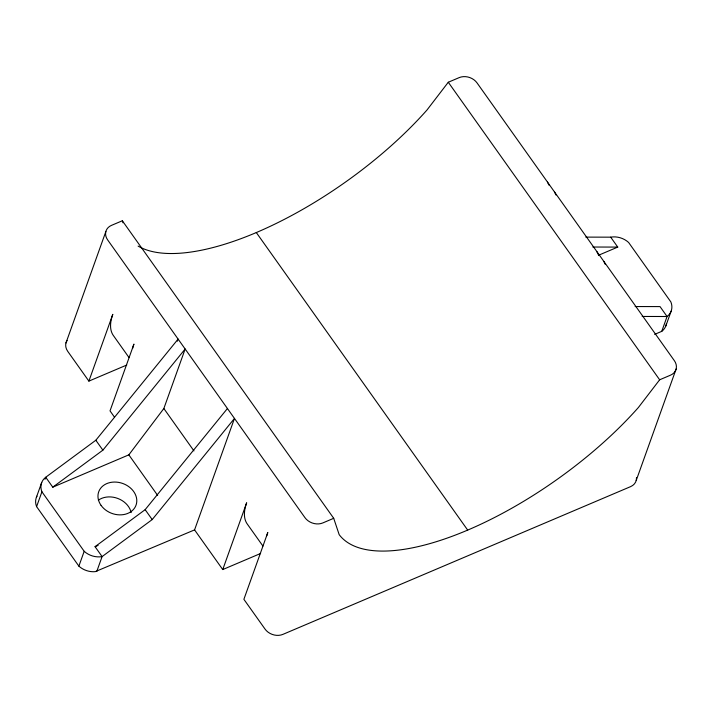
<?xml version="1.0" encoding="UTF-8"?>
<svg xmlns="http://www.w3.org/2000/svg" width="712" height="712" viewBox="0 0 712 712"><rect width="100%" height="100%" fill="white"/><g stroke="black" fill="none" stroke-linecap="round" stroke-linejoin="round"><path stroke-width="1.07" d="M65.949 342.997L105.857 231.551M36.383 497.368L41.697 482.522M45.025 479.238L45.737 477.262L95.835 440.238L178.107 339.09L177.359 341.173M96.779 571.433L102.101 556.597L152.199 519.582L234.47 418.433L194.572 529.888L95.248 571.647A17.845 14.32 19.7 0 1 78.872 566.138L36.597 506.632L41.919 491.796A17.845 14.32 19.7 0 1 45.737 477.262L52.777 487.177L128.836 454.852L163.849 408.519L185.156 349.013L102.884 450.153L52.777 487.177M67.079 340.47A13.216 10.609 19.7 0 0 67.747 351.363L88.884 381.116L112.799 314.339A92.533 36.196 -35.4 0 0 113.689 335.975L129.059 357.62M78.872 566.138L84.185 551.302L41.919 491.796M194.572 529.888L222.749 569.564L246.663 502.779A92.533 36.196 -35.4 0 0 247.553 524.415L262.924 546.059M654.622 334.382L661.751 331.347L667.064 316.511A17.845 14.32 19.7 0 0 670.891 301.977L628.616 242.472A17.845 14.32 19.7 0 0 610.7 237.167L585.798 237.114M665.791 326.087L671.104 311.242M636.225 480.449L676.133 369.003M333.705 518.3L322.839 522.919A13.216 10.609 19.7 0 1 304.932 517.615L107.654 239.917A13.216 10.609 19.7 0 1 111.472 225.375L122.339 220.765L333.705 518.3L339.179 534.659A210.182 82.218 -35.4 0 0 638.388 407.504L659.65 379.79L670.517 375.171A13.216 10.609 19.7 0 0 674.335 360.637L477.058 82.93A13.216 10.609 19.7 0 0 459.142 77.635L448.284 82.245L427.022 109.968A210.182 82.218 -35.4 0 1 138.092 246.085M84.185 551.302A17.845 14.32 19.7 0 0 102.101 556.597L95.052 546.683L145.15 509.667L227.431 408.519M88.884 381.116L126.745 365.034M598.481 255.279L617.749 247.091L610.7 237.167M95.052 546.683L98.096 545.392M222.749 569.564L260.61 553.473M592.847 247.028L617.749 247.091M635.113 306.543L660.024 306.596L667.064 316.511L642.162 316.457M448.284 82.245L659.65 379.79M256.293 232.53L467.668 530.075M163.849 408.519L193.949 450.901M114.507 417.188L110.022 410.868L133.936 344.092A92.533 36.196 -35.4 0 0 132.601 348.488M128.836 454.852L157.655 495.427M95.835 440.238L102.884 450.153M145.15 509.667L152.199 519.582M603.874 261.455L605.316 264.455M596.834 251.541L598.748 255.537M554.559 192.026L555.992 195.026M547.51 182.112L548.952 185.111M122.339 220.765L123.025 222.803M266.751 535.842A92.533 36.196 -35.4 0 1 267.801 532.532L243.887 599.317L265.024 629.07A13.216 10.609 19.7 0 0 282.931 634.365L630.61 486.625A13.216 10.609 19.7 0 0 636.492 477.663M36.597 506.632A17.845 14.32 19.7 0 1 36.935 496.166M666.459 323.542A17.845 14.32 19.7 0 1 661.751 331.347M98.336 500.198A19.829 15.922 19.7 0 1 117.836 498.462A19.829 15.922 19.7 0 1 131.168 512.596M101.077 505.387A19.829 15.922 19.7 0 0 134.675 507.887A19.829 15.922 19.7 0 0 116.376 482.113A19.829 15.922 19.7 0 0 101.077 505.387"/></g></svg>
